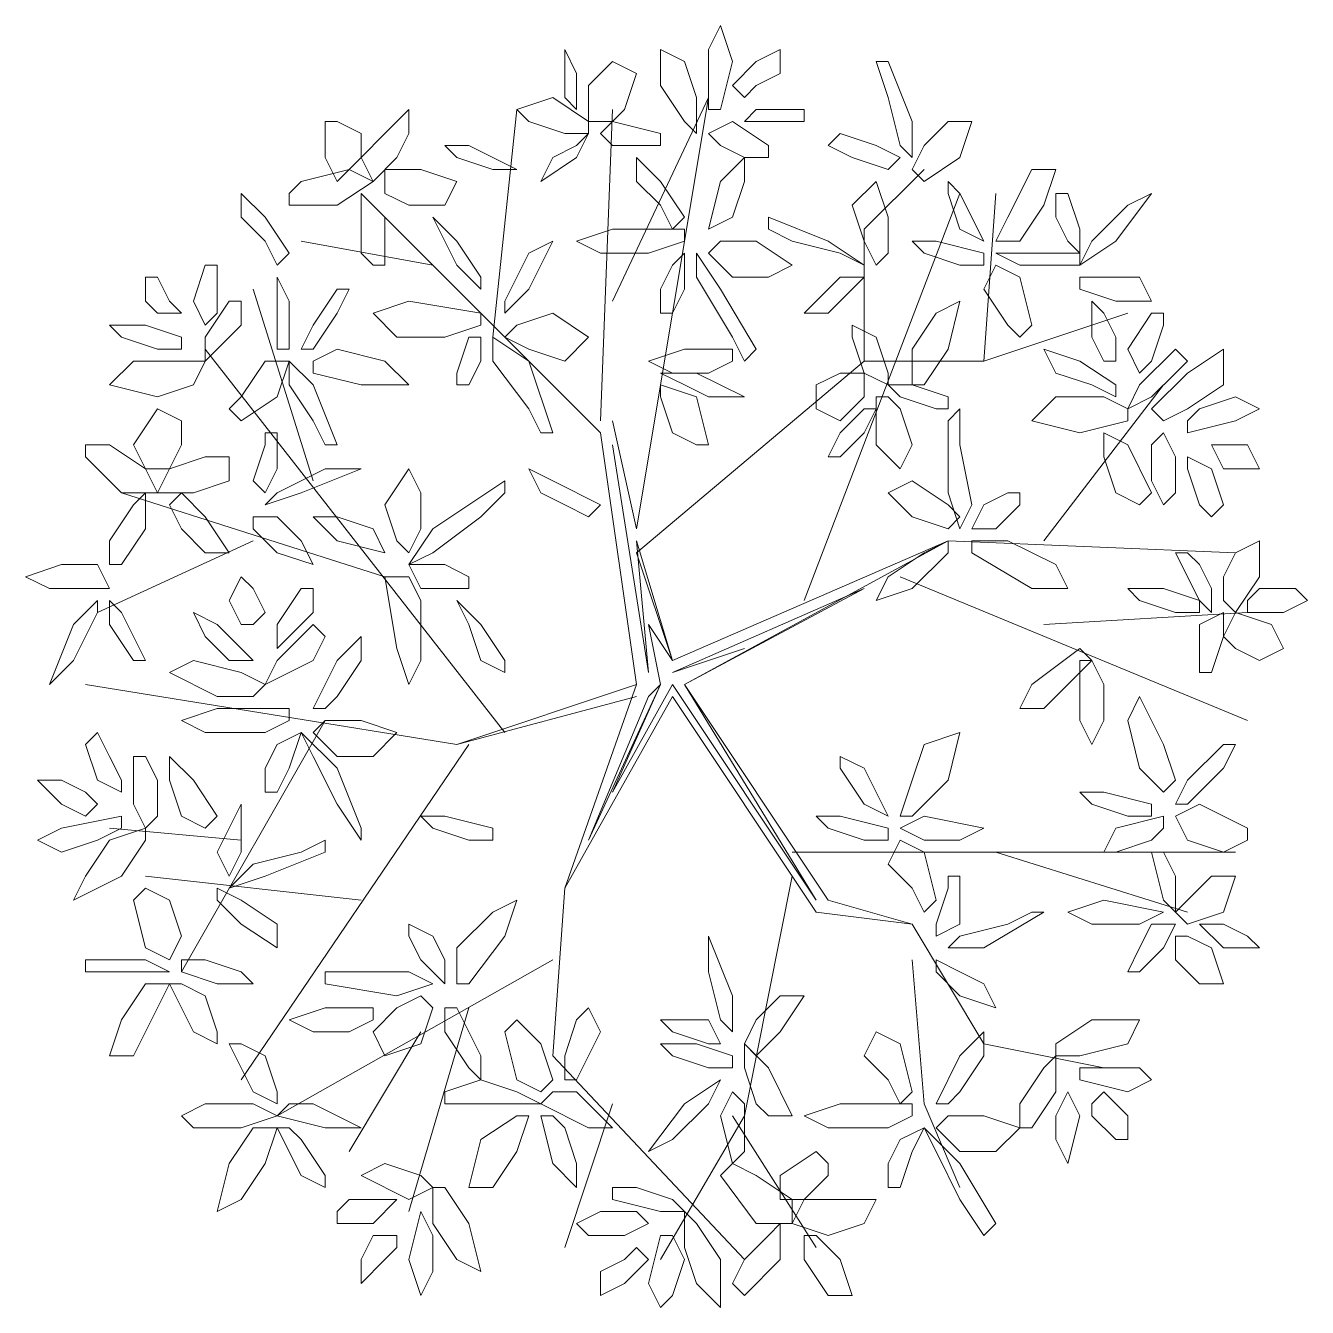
# Model space of a CAD drawing. Header units: millimetres. Extents: x 2576 to 2719, y 1757 to 1977.
# Drawn here: x 2607.48 to 2610.502, y 1813.431 to 1816.452 of the extents above; entities that cross this region are included whole.
import ezdxf

# ---------------------------------------------------------------- set-up
doc = ezdxf.new("R2010")
doc.units = ezdxf.units.MM
doc.layers.add('PDF_0', color=7, linetype='Continuous')

msp = doc.modelspace()

# ---------------------------------------------------------------- linework, layer by layer
at = {"layer": 'PDF_0', "lineweight": 9}
for points in [[(2609.0899, 1816.311), (2609.0899, 1816.3958), (2609.1181, 1816.4522), (2609.1463, 1816.3675), (2609.1181, 1816.2546), (2609.0899, 1816.2546)], [(2608.7792, 1816.2546), (2608.7792, 1816.3393), (2608.751, 1816.3958), (2608.751, 1816.3675), (2608.751, 1816.2828)], [(2609.0616, 1816.1981), (2609.0334, 1816.2263), (2608.9769, 1816.311), (2608.9769, 1816.3958), (2609.0334, 1816.3675), (2609.0616, 1816.2828)], [(2609.1746, 1816.2828), (2609.1463, 1816.311), (2609.2028, 1816.3675), (2609.2593, 1816.3958), (2609.2593, 1816.3393), (2609.2028, 1816.311)], [(2608.8639, 1816.2263), (2608.8075, 1816.2263), (2608.8075, 1816.311), (2608.8639, 1816.3675), (2608.9204, 1816.3393), (2608.8922, 1816.2546)], [(2609.5135, 1816.2828), (2609.5417, 1816.1699), (2609.5699, 1816.1416), (2609.5699, 1816.2263), (2609.5135, 1816.3675), (2609.4852, 1816.3675)], [(2608.751, 1816.1981), (2608.6663, 1816.2263), (2608.638, 1816.2546), (2608.7228, 1816.2828), (2608.8075, 1816.2263), (2608.8075, 1816.1981)], [(2608.3839, 1816.2546), (2608.3839, 1816.1981), (2608.3556, 1816.1416), (2608.2992, 1816.0851), (2608.2709, 1816.1416), (2608.3274, 1816.1981)], [(2609.2593, 1816.2263), (2609.2028, 1816.2263), (2609.1746, 1816.2263), (2609.2028, 1816.2546), (2609.3158, 1816.2546), (2609.3158, 1816.2263)], [(2608.2709, 1816.1981), (2608.2709, 1816.1416), (2608.2144, 1816.0851), (2608.1862, 1816.1416), (2608.1862, 1816.2263), (2608.2144, 1816.2263)], [(2608.9204, 1816.1699), (2608.8639, 1816.1699), (2608.8357, 1816.1981), (2608.8639, 1816.2263), (2608.9769, 1816.1981), (2608.9769, 1816.1699)], [(2609.1746, 1816.1416), (2609.1181, 1816.1699), (2609.0899, 1816.1981), (2609.1463, 1816.2263), (2609.2311, 1816.1699), (2609.2311, 1816.1416)], [(2609.5699, 1816.1134), (2609.5982, 1816.0851), (2609.6829, 1816.1416), (2609.7111, 1816.2263), (2609.6547, 1816.2263), (2609.5982, 1816.1699)], [(2608.7228, 1816.1416), (2608.6945, 1816.0851), (2608.7792, 1816.1416), (2608.8075, 1816.1981), (2608.7792, 1816.1699)], [(2609.4287, 1816.1416), (2609.5135, 1816.1134), (2609.5417, 1816.1416), (2609.4852, 1816.1699), (2609.4005, 1816.1981), (2609.3723, 1816.1699)], [(2608.5816, 1816.1134), (2608.638, 1816.1134), (2608.5251, 1816.1699), (2608.4686, 1816.1699), (2608.4968, 1816.1416)], [(2608.9769, 1816.0287), (2608.9204, 1816.0851), (2608.9204, 1816.1416), (2608.9769, 1816.0851), (2609.0334, 1816.0004), (2609.0051, 1815.9722)], [(2609.1463, 1816.0004), (2609.0899, 1815.9722), (2609.1181, 1816.0851), (2609.1746, 1816.1416), (2609.1746, 1816.0851)], [(2608.1297, 1816.0851), (2608.2427, 1816.1134), (2608.2992, 1816.0851), (2608.2144, 1816.0287), (2608.1015, 1816.0287), (2608.1015, 1816.0569)], [(2608.3274, 1816.0569), (2608.3274, 1816.1134), (2608.4121, 1816.1134), (2608.4968, 1816.0851), (2608.4686, 1816.0287), (2608.3839, 1816.0287)], [(2609.7676, 1815.9439), (2609.8241, 1815.9439), (2609.8806, 1816.0287), (2609.9088, 1816.1134), (2609.8523, 1816.1134), (2609.7959, 1816.0004)], [(2609.4852, 1815.8875), (2609.5135, 1815.9157), (2609.5135, 1816.0004), (2609.4852, 1816.0851), (2609.4287, 1816.0287), (2609.457, 1815.9439)], [(2609.6829, 1815.9722), (2609.7394, 1815.9439), (2609.6829, 1816.0569), (2609.6547, 1816.0851), (2609.6547, 1816.0569)], [(2608.045, 1815.9439), (2607.9885, 1816.0004), (2607.9885, 1816.0569), (2608.045, 1816.0004), (2608.1015, 1815.9157), (2608.0732, 1815.8875)], [(2608.2709, 1815.9157), (2608.2709, 1816.0004), (2608.2709, 1816.0569), (2608.3274, 1816.0004), (2608.3274, 1815.8875), (2608.2992, 1815.8875)], [(2609.9088, 1816.0004), (2609.9371, 1815.9439), (2609.9653, 1815.9157), (2609.9653, 1815.9722), (2609.9371, 1816.0569), (2609.9088, 1816.0569)], [(2610.0783, 1816.0287), (2610.1347, 1816.0569), (2610.05, 1815.9439), (2609.9653, 1815.8875), (2609.9935, 1815.9439)], [(2608.4968, 1815.8875), (2608.4686, 1815.9439), (2608.4404, 1816.0004), (2608.4968, 1815.9439), (2608.5533, 1815.8592), (2608.5533, 1815.831)], [(2609.2875, 1815.9439), (2609.4005, 1815.9157), (2609.457, 1815.8875), (2609.3723, 1815.9439), (2609.2311, 1816.0004), (2609.2311, 1815.9722)], [(2608.9487, 1815.9157), (2608.8357, 1815.9157), (2608.7792, 1815.9439), (2608.8639, 1815.9722), (2609.0334, 1815.9722), (2609.0334, 1815.9439)], [(2608.6663, 1815.831), (2608.6945, 1815.8875), (2608.7228, 1815.9439), (2608.6663, 1815.9157), (2608.6098, 1815.8027), (2608.6098, 1815.7745)], [(2609.0899, 1815.9157), (2609.1181, 1815.9439), (2609.2028, 1815.9439), (2609.2875, 1815.8875), (2609.2311, 1815.8592), (2609.1463, 1815.8592)], [(2609.6829, 1815.8875), (2609.5982, 1815.9157), (2609.5699, 1815.9439), (2609.6264, 1815.9439), (2609.7394, 1815.9157), (2609.7394, 1815.8875)], [(2607.932, 1815.8592), (2607.932, 1815.7745), (2607.9038, 1815.7463), (2607.8756, 1815.8027), (2607.9038, 1815.8875), (2607.932, 1815.8875)], [(2608.9769, 1815.7745), (2609.0051, 1815.7745), (2609.0334, 1815.831), (2609.0334, 1815.9157), (2609.0051, 1815.8875), (2608.9769, 1815.831)], [(2609.1463, 1815.718), (2609.0616, 1815.8592), (2609.0616, 1815.9157), (2609.1181, 1815.831), (2609.2028, 1815.6898), (2609.1746, 1815.6615)], [(2609.7959, 1815.7463), (2609.7394, 1815.831), (2609.7676, 1815.8875), (2609.8241, 1815.8592), (2609.8523, 1815.7463), (2609.8241, 1815.718)], [(2609.9088, 1815.8875), (2609.8241, 1815.8875), (2609.7676, 1815.9157), (2609.8523, 1815.9157), (2609.9653, 1815.9157), (2609.9653, 1815.8875)], [(2607.8473, 1815.7745), (2607.7908, 1815.7745), (2607.7626, 1815.8027), (2607.7626, 1815.8592), (2607.7908, 1815.8592), (2607.8191, 1815.8027)], [(2608.0732, 1815.718), (2608.0732, 1815.8027), (2608.0732, 1815.8592), (2608.1015, 1815.8027), (2608.1015, 1815.6898), (2608.0732, 1815.6898)], [(2609.3723, 1815.7745), (2609.3158, 1815.7745), (2609.4005, 1815.8592), (2609.457, 1815.8592), (2609.4287, 1815.831)], [(2609.9653, 1815.8592), (2609.9653, 1815.831), (2610.05, 1815.8027), (2610.1347, 1815.8027), (2610.1065, 1815.8592), (2610.0218, 1815.8592)], [(2608.158, 1815.7463), (2608.2144, 1815.831), (2608.2427, 1815.831), (2608.2144, 1815.7745), (2608.158, 1815.6898), (2608.1297, 1815.6898)], [(2607.9885, 1815.7463), (2607.932, 1815.6898), (2607.9038, 1815.6615), (2607.9038, 1815.718), (2607.9603, 1815.8027), (2607.9885, 1815.8027)], [(2608.4686, 1815.718), (2608.3556, 1815.718), (2608.2992, 1815.7745), (2608.3839, 1815.8027), (2608.5533, 1815.7745), (2608.5533, 1815.7463)], [(2609.5699, 1815.6051), (2609.5982, 1815.6051), (2609.6547, 1815.6898), (2609.6829, 1815.8027), (2609.6264, 1815.7745), (2609.5699, 1815.6898)], [(2610.05, 1815.6615), (2610.0218, 1815.6615), (2609.9935, 1815.718), (2609.9935, 1815.8027), (2610.0218, 1815.7745), (2610.05, 1815.718)], [(2608.6098, 1815.718), (2608.638, 1815.7463), (2608.7228, 1815.7745), (2608.8075, 1815.718), (2608.751, 1815.6615), (2608.6663, 1815.6898)], [(2610.163, 1815.7463), (2610.1347, 1815.6615), (2610.1065, 1815.6333), (2610.0783, 1815.6898), (2610.1347, 1815.7745), (2610.163, 1815.7745)], [(2607.7908, 1815.6898), (2607.7061, 1815.718), (2607.6779, 1815.7463), (2607.7626, 1815.7463), (2607.8473, 1815.718), (2607.8473, 1815.6898)], [(2609.4852, 1815.718), (2609.5135, 1815.6333), (2609.5135, 1815.6051), (2609.457, 1815.6333), (2609.4287, 1815.718), (2609.4287, 1815.7463)], [(2608.4968, 1815.6051), (2608.5251, 1815.6051), (2608.5533, 1815.6615), (2608.5533, 1815.718), (2608.5251, 1815.718), (2608.4968, 1815.6333)], [(2608.6663, 1815.5486), (2608.5816, 1815.6615), (2608.5816, 1815.718), (2608.6663, 1815.6615), (2608.7228, 1815.4921), (2608.6945, 1815.4921)], [(2608.158, 1815.6615), (2608.158, 1815.6333), (2608.2709, 1815.6051), (2608.3839, 1815.6051), (2608.3274, 1815.6615), (2608.2144, 1815.6898)], [(2609.0899, 1815.6333), (2609.0051, 1815.6333), (2608.9487, 1815.6615), (2609.0334, 1815.6898), (2609.1463, 1815.6898), (2609.1463, 1815.6615)], [(2609.9935, 1815.6051), (2609.9088, 1815.6333), (2609.8806, 1815.6898), (2609.9653, 1815.6615), (2610.05, 1815.6051), (2610.05, 1815.5768)], [(2610.1912, 1815.6333), (2610.1347, 1815.5768), (2610.0783, 1815.5486), (2610.1065, 1815.6051), (2610.1912, 1815.6898), (2610.2195, 1815.6615)], [(2610.163, 1815.5203), (2610.1347, 1815.5486), (2610.2195, 1815.6333), (2610.3042, 1815.6898), (2610.3042, 1815.6051), (2610.2195, 1815.5486)], [(2607.9038, 1815.6615), (2607.8756, 1815.6051), (2607.7908, 1815.5768), (2607.6779, 1815.6051), (2607.7344, 1815.6615), (2607.8191, 1815.6615)], [(2607.9885, 1815.5768), (2608.045, 1815.6615), (2608.1015, 1815.6615), (2608.0732, 1815.5768), (2607.9885, 1815.5203), (2607.9603, 1815.5486)], [(2608.158, 1815.5203), (2608.1015, 1815.6051), (2608.1015, 1815.6615), (2608.158, 1815.6051), (2608.2144, 1815.4639), (2608.1862, 1815.4639)], [(2609.0899, 1815.5768), (2609.0334, 1815.6051), (2608.9769, 1815.6333), (2609.0616, 1815.6333), (2609.1746, 1815.5768), (2609.1463, 1815.5768)], [(2609.457, 1815.6333), (2609.457, 1815.5768), (2609.4005, 1815.5203), (2609.344, 1815.5486), (2609.344, 1815.6051), (2609.4005, 1815.6333)], [(2609.0051, 1815.4921), (2608.9769, 1815.5768), (2608.9769, 1815.6051), (2609.0616, 1815.5768), (2609.0899, 1815.4639), (2609.0616, 1815.4639)], [(2609.6264, 1815.5486), (2609.5417, 1815.5768), (2609.5135, 1815.6051), (2609.5699, 1815.6051), (2609.6547, 1815.5768), (2609.6547, 1815.5486)], [(2609.5417, 1815.5486), (2609.5699, 1815.4639), (2609.5417, 1815.4074), (2609.4852, 1815.4639), (2609.4852, 1815.5768), (2609.5135, 1815.5768)], [(2610.0783, 1815.5486), (2610.0783, 1815.5203), (2609.9653, 1815.4921), (2609.8523, 1815.5203), (2609.9088, 1815.5768), (2610.0218, 1815.5768)], [(2610.2477, 1815.5486), (2610.3324, 1815.5768), (2610.3889, 1815.5486), (2610.3324, 1815.5203), (2610.2195, 1815.4921), (2610.2195, 1815.5203)], [(2607.8473, 1815.4639), (2607.8191, 1815.4074), (2607.7626, 1815.4074), (2607.7344, 1815.4639), (2607.7908, 1815.5486), (2607.8473, 1815.5203)], [(2609.4852, 1815.5486), (2609.457, 1815.5486), (2609.4005, 1815.4921), (2609.3723, 1815.4356), (2609.4005, 1815.4356), (2609.457, 1815.4921)], [(2609.6829, 1815.4639), (2609.7111, 1815.3227), (2609.6829, 1815.2662), (2609.6547, 1815.3509), (2609.6547, 1815.5203), (2609.6829, 1815.5486)], [(2607.6779, 1815.4639), (2607.7626, 1815.4074), (2607.7908, 1815.3509), (2607.7061, 1815.3509), (2607.6214, 1815.4356), (2607.6214, 1815.4639)], [(2608.045, 1815.4639), (2608.0168, 1815.3791), (2608.045, 1815.3509), (2608.0732, 1815.4074), (2608.0732, 1815.4921), (2608.045, 1815.4921)], [(2610.05, 1815.3509), (2610.0218, 1815.4356), (2610.0218, 1815.4921), (2610.0783, 1815.4639), (2610.1347, 1815.3509), (2610.1065, 1815.3227)], [(2610.1347, 1815.3791), (2610.1347, 1815.4639), (2610.163, 1815.4921), (2610.1912, 1815.4356), (2610.1912, 1815.3509), (2610.163, 1815.3227)], [(2610.2759, 1815.4639), (2610.3042, 1815.4639), (2610.3607, 1815.4639), (2610.3889, 1815.4074), (2610.3607, 1815.4074), (2610.3042, 1815.4074)], [(2607.9603, 1815.4356), (2607.9603, 1815.3791), (2607.8756, 1815.3509), (2607.7908, 1815.3509), (2607.8191, 1815.4074), (2607.9038, 1815.4356)], [(2610.2477, 1815.3227), (2610.2195, 1815.4074), (2610.2195, 1815.4356), (2610.2759, 1815.4074), (2610.3042, 1815.3227), (2610.2759, 1815.2944)], [(2608.1862, 1815.4074), (2608.2709, 1815.4074), (2608.1297, 1815.3509), (2608.045, 1815.3227), (2608.0732, 1815.3509)], [(2608.3839, 1815.2097), (2608.3556, 1815.2379), (2608.3274, 1815.3227), (2608.3839, 1815.4074), (2608.4121, 1815.3509), (2608.4121, 1815.2662)], [(2608.751, 1815.3227), (2608.6945, 1815.3509), (2608.6663, 1815.4074), (2608.7228, 1815.3791), (2608.8357, 1815.3227), (2608.8075, 1815.2944)], [(2608.5533, 1815.2944), (2608.4404, 1815.2097), (2608.3839, 1815.1815), (2608.4404, 1815.2662), (2608.6098, 1815.3791), (2608.6098, 1815.3509)], [(2609.6829, 1815.2944), (2609.6547, 1815.2662), (2609.5699, 1815.2944), (2609.5135, 1815.3509), (2609.5699, 1815.3791), (2609.6547, 1815.3227)], [(2607.6779, 1815.2379), (2607.7344, 1815.3227), (2607.7626, 1815.3509), (2607.7626, 1815.2662), (2607.7061, 1815.1815), (2607.6779, 1815.1815)], [(2607.8191, 1815.3227), (2607.8473, 1815.3509), (2607.9038, 1815.2944), (2607.9603, 1815.2097), (2607.9038, 1815.2097), (2607.8473, 1815.2662)], [(2609.8241, 1815.3509), (2609.7959, 1815.3509), (2609.7394, 1815.3227), (2609.7111, 1815.2662), (2609.7676, 1815.2662), (2609.8241, 1815.3227)], [(2608.0168, 1815.2944), (2608.0168, 1815.2662), (2608.0732, 1815.2097), (2608.158, 1815.1815), (2608.1297, 1815.2379), (2608.0732, 1815.2944)], [(2608.2992, 1815.2662), (2608.3274, 1815.2097), (2608.2144, 1815.2379), (2608.158, 1815.2944), (2608.2144, 1815.2944)], [(2609.5982, 1815.2097), (2609.5135, 1815.1532), (2609.4852, 1815.0967), (2609.5699, 1815.125), (2609.6547, 1815.2097), (2609.6547, 1815.2379)], [(2609.7959, 1815.2379), (2609.9088, 1815.1815), (2609.9371, 1815.125), (2609.8523, 1815.125), (2609.7111, 1815.2097), (2609.7111, 1815.2379)], [(2610.3042, 1815.1532), (2610.3324, 1815.2097), (2610.3889, 1815.2379), (2610.3889, 1815.1532), (2610.3324, 1815.0685), (2610.3042, 1815.0967)], [(2610.2477, 1815.1815), (2610.2759, 1815.125), (2610.2759, 1815.0685), (2610.2477, 1815.0967), (2610.1912, 1815.2097), (2610.2195, 1815.2097)], [(2607.6779, 1815.125), (2607.6496, 1815.1815), (2607.5649, 1815.1815), (2607.4802, 1815.1532), (2607.5367, 1815.125), (2607.6214, 1815.125)], [(2608.5251, 1815.125), (2608.5251, 1815.1532), (2608.4686, 1815.1815), (2608.3839, 1815.1815), (2608.4121, 1815.125), (2608.4968, 1815.125)], [(2608.0168, 1815.0403), (2607.9885, 1815.0403), (2607.9603, 1815.0967), (2607.9885, 1815.1532), (2608.0168, 1815.125), (2608.045, 1815.0685)], [(2608.4121, 1815.0967), (2608.4121, 1814.9555), (2608.3839, 1814.8991), (2608.3556, 1814.9838), (2608.3274, 1815.1532), (2608.3839, 1815.1532)], [(2608.158, 1815.0685), (2608.1015, 1815.012), (2608.0732, 1814.9838), (2608.0732, 1815.0403), (2608.1297, 1815.125), (2608.158, 1815.125)], [(2610.1912, 1815.0685), (2610.1065, 1815.0967), (2610.0783, 1815.125), (2610.163, 1815.125), (2610.2477, 1815.0967), (2610.2477, 1815.0685)], [(2610.3607, 1815.0967), (2610.3607, 1815.0685), (2610.4454, 1815.0685), (2610.5018, 1815.0967), (2610.4736, 1815.125), (2610.3889, 1815.125)], [(2607.5932, 1814.9555), (2607.5367, 1814.8991), (2607.5932, 1815.0403), (2607.6496, 1815.0967), (2607.6496, 1815.0685)], [(2607.7344, 1815.012), (2607.7061, 1815.0685), (2607.6779, 1815.0967), (2607.6779, 1815.0403), (2607.7344, 1814.9555), (2607.7626, 1814.9555)], [(2608.5533, 1814.9555), (2608.5251, 1815.0403), (2608.4968, 1815.0967), (2608.5533, 1815.0403), (2608.6098, 1814.9555), (2608.6098, 1814.9273)], [(2607.9603, 1814.9555), (2608.0168, 1814.9555), (2607.932, 1815.0403), (2607.8756, 1815.0685), (2607.9038, 1815.012)], [(2610.2477, 1814.9555), (2610.2477, 1815.0403), (2610.3042, 1815.0685), (2610.3042, 1815.012), (2610.2759, 1814.9273), (2610.2477, 1814.9273)], [(2610.3042, 1815.012), (2610.3324, 1815.0685), (2610.4171, 1815.0403), (2610.4454, 1814.9838), (2610.3889, 1814.9555), (2610.3324, 1814.9838)], [(2608.158, 1814.9555), (2608.1015, 1814.9273), (2608.045, 1814.8991), (2608.0732, 1814.9555), (2608.158, 1815.0403), (2608.1862, 1815.012)], [(2608.2144, 1814.8708), (2608.2709, 1814.9555), (2608.2709, 1815.012), (2608.2144, 1814.9555), (2608.158, 1814.8426), (2608.1862, 1814.8426)], [(2609.9371, 1814.8991), (2609.8806, 1814.8426), (2609.8241, 1814.8426), (2609.8523, 1814.8991), (2609.9653, 1814.9838), (2609.9935, 1814.9555)], [(2608.045, 1814.8991), (2608.0168, 1814.8708), (2607.932, 1814.8708), (2607.8191, 1814.9273), (2607.8756, 1814.9555), (2607.9885, 1814.9273)], [(2610.0218, 1814.8991), (2610.0218, 1814.8143), (2609.9935, 1814.7579), (2609.9653, 1814.8143), (2609.9653, 1814.9555), (2609.9935, 1814.9555)], [(2610.163, 1814.6449), (2610.1912, 1814.6731), (2610.163, 1814.7579), (2610.1065, 1814.8708), (2610.0783, 1814.8143), (2610.1065, 1814.7014)], [(2608.045, 1814.7861), (2607.9038, 1814.7861), (2607.8473, 1814.8143), (2607.932, 1814.8426), (2608.1015, 1814.8426), (2608.1015, 1814.8143)], [(2608.158, 1814.7861), (2608.1862, 1814.8143), (2608.2709, 1814.8143), (2608.3556, 1814.7861), (2608.2992, 1814.7296), (2608.2144, 1814.7296)], [(2607.6779, 1814.7296), (2607.7061, 1814.6731), (2607.7061, 1814.6449), (2607.6496, 1814.6731), (2607.6214, 1814.7579), (2607.6496, 1814.7861)], [(2608.045, 1814.6449), (2608.0732, 1814.6449), (2608.1015, 1814.7014), (2608.1297, 1814.7861), (2608.0732, 1814.7579), (2608.045, 1814.7014)], [(2608.2144, 1814.6167), (2608.158, 1814.7296), (2608.1297, 1814.7861), (2608.2144, 1814.7014), (2608.2709, 1814.5602), (2608.2709, 1814.532)], [(2609.5417, 1814.5884), (2609.5699, 1814.5884), (2609.6547, 1814.6731), (2609.6829, 1814.7861), (2609.5982, 1814.7579), (2609.5699, 1814.6731)], [(2610.3042, 1814.7014), (2610.2195, 1814.6167), (2610.1912, 1814.6167), (2610.2195, 1814.6731), (2610.3042, 1814.7579), (2610.3324, 1814.7579)], [(2607.7908, 1814.6731), (2607.7908, 1814.5884), (2607.7626, 1814.5602), (2607.7344, 1814.6167), (2607.7344, 1814.7296), (2607.7626, 1814.7296)], [(2607.8473, 1814.5884), (2607.8191, 1814.6731), (2607.8191, 1814.7296), (2607.8756, 1814.6731), (2607.932, 1814.5884), (2607.9038, 1814.5602)], [(2609.457, 1814.6167), (2609.5135, 1814.5884), (2609.457, 1814.7014), (2609.4005, 1814.7296), (2609.4005, 1814.7014)], [(2607.6496, 1814.6167), (2607.6214, 1814.5884), (2607.5649, 1814.6167), (2607.5084, 1814.6731), (2607.5649, 1814.6731), (2607.6214, 1814.6449)], [(2610.0783, 1814.5884), (2609.9935, 1814.6167), (2609.9653, 1814.6449), (2610.0218, 1814.6449), (2610.1347, 1814.6167), (2610.1347, 1814.5884)], [(2607.6496, 1814.532), (2607.5649, 1814.5037), (2607.5084, 1814.532), (2607.5649, 1814.5602), (2607.7061, 1814.5884), (2607.7061, 1814.5602)], [(2607.9603, 1814.5602), (2607.9885, 1814.6167), (2607.9885, 1814.5037), (2607.9603, 1814.4472), (2607.932, 1814.5037)], [(2608.5251, 1814.532), (2608.4404, 1814.5602), (2608.4121, 1814.5884), (2608.4686, 1814.5884), (2608.5816, 1814.5602), (2608.5816, 1814.532)], [(2609.457, 1814.532), (2609.3723, 1814.5602), (2609.344, 1814.5884), (2609.4005, 1814.5884), (2609.5135, 1814.5602), (2609.5135, 1814.532)], [(2609.6829, 1814.532), (2609.7394, 1814.5602), (2609.5982, 1814.5884), (2609.5417, 1814.5602), (2609.5982, 1814.532)], [(2610.1347, 1814.532), (2610.05, 1814.5037), (2610.0218, 1814.5037), (2610.05, 1814.5602), (2610.163, 1814.5884), (2610.163, 1814.5602)], [(2610.3042, 1814.5037), (2610.2195, 1814.532), (2610.1912, 1814.5884), (2610.2477, 1814.6167), (2610.3607, 1814.5602), (2610.3607, 1814.532)], [(2607.7626, 1814.5602), (2607.7626, 1814.532), (2607.7061, 1814.4472), (2607.5932, 1814.3908), (2607.6214, 1814.4472), (2607.6779, 1814.532)], [(2608.1297, 1814.5037), (2608.0168, 1814.4755), (2607.9603, 1814.419), (2608.045, 1814.4472), (2608.1862, 1814.5037), (2608.1862, 1814.532)], [(2609.5699, 1814.419), (2609.5135, 1814.4755), (2609.5417, 1814.532), (2609.5982, 1814.5037), (2609.6264, 1814.3908), (2609.5982, 1814.3625)], [(2610.1912, 1814.4472), (2610.1912, 1814.3908), (2610.1912, 1814.3625), (2610.163, 1814.3908), (2610.1347, 1814.5037), (2610.163, 1814.5037)], [(2609.6547, 1814.419), (2609.6264, 1814.3343), (2609.6264, 1814.306), (2609.6829, 1814.3343), (2609.6829, 1814.4472), (2609.6547, 1814.4472)], [(2610.2195, 1814.3908), (2610.2759, 1814.4472), (2610.3324, 1814.4472), (2610.3042, 1814.3625), (2610.2195, 1814.3343), (2610.1912, 1814.3625)], [(2607.8191, 1814.3908), (2607.8473, 1814.306), (2607.8191, 1814.2496), (2607.7626, 1814.2778), (2607.7344, 1814.3908), (2607.7626, 1814.419)], [(2607.932, 1814.419), (2607.932, 1814.3908), (2607.9885, 1814.3343), (2608.0732, 1814.2778), (2608.0732, 1814.3343), (2607.9885, 1814.3908)], [(2608.4968, 1814.2778), (2608.5816, 1814.3625), (2608.638, 1814.3908), (2608.6098, 1814.306), (2608.5251, 1814.1931), (2608.4968, 1814.1931)], [(2610.1065, 1814.3343), (2610.163, 1814.3625), (2610.0218, 1814.3908), (2609.9371, 1814.3625), (2609.9935, 1814.3343)], [(2609.7959, 1814.3343), (2609.6829, 1814.306), (2609.6547, 1814.2778), (2609.7394, 1814.2778), (2609.8806, 1814.3625), (2609.8523, 1814.3625)], [(2608.3839, 1814.3343), (2608.3839, 1814.306), (2608.4121, 1814.2496), (2608.4686, 1814.1931), (2608.4686, 1814.2496), (2608.4404, 1814.306)], [(2610.1065, 1814.2778), (2610.1347, 1814.3343), (2610.1912, 1814.3343), (2610.163, 1814.2778), (2610.1065, 1814.2213), (2610.0783, 1814.2213)], [(2610.2477, 1814.3343), (2610.3042, 1814.2778), (2610.3889, 1814.2778), (2610.3607, 1814.306), (2610.3042, 1814.3343)], [(2609.0899, 1814.2213), (2609.0899, 1814.306), (2609.1463, 1814.1648), (2609.1463, 1814.0801), (2609.1181, 1814.1084)], [(2610.1912, 1814.306), (2610.2195, 1814.306), (2610.2759, 1814.2778), (2610.3042, 1814.1931), (2610.2477, 1814.1931), (2610.1912, 1814.2496)], [(2607.6779, 1814.2496), (2607.7626, 1814.2496), (2607.8191, 1814.2213), (2607.7344, 1814.2213), (2607.6214, 1814.2213), (2607.6214, 1814.2496)], [(2607.9038, 1814.2496), (2607.9885, 1814.2213), (2608.0168, 1814.1931), (2607.932, 1814.1931), (2607.8473, 1814.2213), (2607.8473, 1814.2496)], [(2609.6264, 1814.2496), (2609.6264, 1814.2213), (2609.6829, 1814.1648), (2609.7676, 1814.1366), (2609.7394, 1814.1931), (2609.6829, 1814.2213)], [(2608.2427, 1814.2213), (2608.3839, 1814.2213), (2608.4404, 1814.1931), (2608.3556, 1814.1648), (2608.1862, 1814.1931), (2608.1862, 1814.2213)], [(2607.8191, 1814.1931), (2607.7626, 1814.1931), (2607.7061, 1814.1084), (2607.6779, 1814.0236), (2607.7344, 1814.0236), (2607.7908, 1814.1366)], [(2607.9038, 1814.1648), (2607.932, 1814.0801), (2607.932, 1814.0519), (2607.8756, 1814.0801), (2607.8191, 1814.1931), (2607.8473, 1814.1931)], [(2608.4121, 1814.1648), (2608.4404, 1814.1366), (2608.4121, 1814.0519), (2608.3274, 1814.0236), (2608.2992, 1814.0801), (2608.3556, 1814.1366)], [(2609.1746, 1814.0519), (2609.2028, 1814.0236), (2609.2593, 1814.0801), (2609.3158, 1814.1648), (2609.2593, 1814.1648), (2609.2028, 1814.1084)], [(2608.2427, 1814.0801), (2608.158, 1814.0801), (2608.1015, 1814.1084), (2608.1862, 1814.1366), (2608.2992, 1814.1366), (2608.2992, 1814.1084)], [(2608.4686, 1814.0801), (2608.5251, 1813.9954), (2608.5533, 1813.9672), (2608.5533, 1814.0236), (2608.4968, 1814.1366), (2608.4686, 1814.1366)], [(2608.751, 1814.0236), (2608.7792, 1814.1084), (2608.8075, 1814.1366), (2608.8357, 1814.0801), (2608.7792, 1813.9672), (2608.751, 1813.9672)], [(2608.6945, 1814.0519), (2608.7228, 1813.9672), (2608.6945, 1813.9389), (2608.638, 1813.9672), (2608.6098, 1814.0801), (2608.638, 1814.1084)], [(2609.0051, 1814.0801), (2608.9769, 1814.1084), (2609.0899, 1814.1084), (2609.1181, 1814.0519), (2609.0899, 1814.0519)], [(2609.9088, 1814.0236), (2609.9088, 1814.0519), (2609.9935, 1814.1084), (2610.1065, 1814.1084), (2610.0783, 1814.0519), (2609.9653, 1814.0236)], [(2609.5135, 1813.9672), (2609.457, 1814.0236), (2609.4852, 1814.0801), (2609.5417, 1814.0519), (2609.5699, 1813.9389), (2609.5417, 1813.9107)], [(2609.6829, 1813.9389), (2609.7394, 1814.0236), (2609.7394, 1814.0801), (2609.6829, 1814.0236), (2609.6264, 1813.9107), (2609.6547, 1813.9107)], [(2608.045, 1814.0236), (2608.0732, 1813.9389), (2608.0732, 1813.9107), (2608.0168, 1813.9389), (2607.9603, 1814.0519), (2607.9885, 1814.0519)], [(2609.1463, 1813.9954), (2609.1463, 1814.0236), (2609.0616, 1814.0519), (2608.9769, 1814.0519), (2609.0051, 1814.0236), (2609.0899, 1813.9954)], [(2609.2028, 1813.9107), (2609.1746, 1813.9954), (2609.1746, 1814.0519), (2609.2311, 1813.9954), (2609.2875, 1813.8824), (2609.2311, 1813.8824)], [(2609.8241, 1813.9107), (2609.8806, 1813.9954), (2609.9088, 1814.0236), (2609.9088, 1813.9389), (2609.8523, 1813.8542), (2609.8241, 1813.8542)], [(2610.0218, 1813.9954), (2610.1065, 1813.9954), (2610.1347, 1813.9672), (2610.0783, 1813.9389), (2609.9653, 1813.9672), (2609.9653, 1813.9954)], [(2608.5533, 1813.9672), (2608.638, 1813.9389), (2608.6945, 1813.9107), (2608.6098, 1813.9107), (2608.4686, 1813.9107), (2608.4686, 1813.9389)], [(2609.0051, 1813.826), (2608.9487, 1813.7977), (2609.0334, 1813.9107), (2609.1181, 1813.9672), (2609.0899, 1813.9107)], [(2608.7792, 1813.9389), (2608.8357, 1813.8824), (2608.8639, 1813.8542), (2608.8075, 1813.8542), (2608.6945, 1813.9107), (2608.7228, 1813.9389)], [(2609.1746, 1813.826), (2609.1746, 1813.9107), (2609.1463, 1813.9389), (2609.1181, 1813.8824), (2609.1463, 1813.7695), (2609.1746, 1813.7977)], [(2609.9088, 1813.826), (2609.9371, 1813.7695), (2609.9653, 1813.8824), (2609.9371, 1813.9389), (2609.9088, 1813.8824)], [(2609.9935, 1813.9107), (2610.0218, 1813.9389), (2610.0783, 1813.8824), (2610.0783, 1813.826), (2610.05, 1813.826), (2609.9935, 1813.8824)], [(2607.9038, 1813.9107), (2608.0168, 1813.9107), (2608.0732, 1813.8824), (2607.9885, 1813.8542), (2607.8756, 1813.8542), (2607.8473, 1813.8824)], [(2608.158, 1813.9107), (2608.2144, 1813.8824), (2608.2709, 1813.8542), (2608.1862, 1813.8542), (2608.0732, 1813.8824), (2608.1015, 1813.9107)], [(2609.5135, 1813.8542), (2609.3723, 1813.8542), (2609.3158, 1813.8824), (2609.4005, 1813.9107), (2609.5699, 1813.9107), (2609.5699, 1813.8824)], [(2608.6663, 1813.8824), (2608.638, 1813.8824), (2608.5533, 1813.826), (2608.5251, 1813.713), (2608.5816, 1813.713), (2608.638, 1813.7977)], [(2608.751, 1813.8542), (2608.7792, 1813.7695), (2608.7792, 1813.713), (2608.7228, 1813.7695), (2608.6945, 1813.8824), (2608.7228, 1813.8824)], [(2609.6264, 1813.8542), (2609.6547, 1813.8824), (2609.7394, 1813.8824), (2609.8241, 1813.8542), (2609.7676, 1813.7977), (2609.6829, 1813.7977)], [(2608.0732, 1813.8542), (2608.0168, 1813.8542), (2607.9603, 1813.7695), (2607.932, 1813.6565), (2607.9885, 1813.6848), (2608.045, 1813.7695)], [(2608.1297, 1813.826), (2608.1862, 1813.7412), (2608.1862, 1813.713), (2608.1297, 1813.7412), (2608.0732, 1813.8542), (2608.1015, 1813.8542)], [(2609.5135, 1813.713), (2609.5417, 1813.713), (2609.5699, 1813.7977), (2609.5982, 1813.8542), (2609.5417, 1813.826), (2609.5135, 1813.7695)], [(2609.6829, 1813.6848), (2609.6264, 1813.7977), (2609.5982, 1813.8542), (2609.6829, 1813.7695), (2609.7676, 1813.6283), (2609.7394, 1813.6)], [(2609.3723, 1813.7412), (2609.3158, 1813.6848), (2609.2593, 1813.6848), (2609.2593, 1813.7412), (2609.344, 1813.7977), (2609.3723, 1813.7695)], [(2608.3274, 1813.7695), (2608.2709, 1813.7412), (2608.3839, 1813.6848), (2608.4404, 1813.713), (2608.4121, 1813.7412)], [(2609.2028, 1813.7412), (2609.2875, 1813.6848), (2609.2875, 1813.6283), (2609.2028, 1813.6283), (2609.1181, 1813.7412), (2609.1463, 1813.7695)], [(2608.4404, 1813.713), (2608.4686, 1813.713), (2608.5251, 1813.6283), (2608.5533, 1813.5153), (2608.4968, 1813.5436), (2608.4404, 1813.6283)], [(2608.9204, 1813.713), (2609.0051, 1813.6848), (2609.0334, 1813.6565), (2608.9769, 1813.6565), (2608.8639, 1813.6848), (2608.8639, 1813.713)], [(2608.2427, 1813.6848), (2608.3274, 1813.6848), (2608.3556, 1813.6848), (2608.2992, 1813.6283), (2608.2144, 1813.6283), (2608.2144, 1813.6565)], [(2609.4852, 1813.6848), (2609.457, 1813.6283), (2609.3723, 1813.6), (2609.2875, 1813.6283), (2609.3158, 1813.6848), (2609.4287, 1813.6848)], [(2608.4404, 1813.6), (2608.4121, 1813.6565), (2608.3839, 1813.5436), (2608.4121, 1813.4588), (2608.4404, 1813.5153)], [(2608.8357, 1813.6565), (2608.9204, 1813.6565), (2608.9487, 1813.6283), (2608.8922, 1813.6), (2608.8075, 1813.6), (2608.7792, 1813.6283)], [(2609.0334, 1813.6565), (2609.0616, 1813.6283), (2609.1181, 1813.5436), (2609.1181, 1813.4306), (2609.0616, 1813.4871), (2609.0334, 1813.5718)], [(2609.1746, 1813.5436), (2609.2311, 1813.6), (2609.2593, 1813.6283), (2609.2593, 1813.5436), (2609.1746, 1813.4588), (2609.1463, 1813.4871)], [(2608.3556, 1813.6), (2608.3556, 1813.5718), (2608.3274, 1813.5436), (2608.2709, 1813.4871), (2608.2709, 1813.5436), (2608.2992, 1813.6)], [(2609.0334, 1813.5436), (2609.0051, 1813.4588), (2608.9769, 1813.4306), (2608.9487, 1813.4871), (2608.9769, 1813.6), (2609.0051, 1813.6)], [(2609.3158, 1813.6), (2609.344, 1813.6), (2609.4005, 1813.5436), (2609.4287, 1813.4588), (2609.3723, 1813.4588), (2609.3158, 1813.5436)], [(2608.9204, 1813.5718), (2608.9487, 1813.5436), (2608.8922, 1813.4871), (2608.8357, 1813.4588), (2608.8357, 1813.5153), (2608.8922, 1813.5436)]]:
    msp.add_lwpolyline(points, close=True, dxfattribs=at)
for points in [[(2608.8639, 1815.8027), (2609.0899, 1816.2828), (2608.9204, 1815.2662), (2608.8639, 1815.5203)], [(2608.5816, 1815.718), (2608.638, 1816.2546)], [(2608.8357, 1815.5203), (2608.8639, 1816.2546)], [(2609.7676, 1816.0569), (2609.7394, 1815.6615), (2609.457, 1815.6615), (2609.457, 1815.9722), (2609.5982, 1816.1134)], [(2610.0218, 1813.9954), (2609.7394, 1814.0519), (2609.5699, 1814.3343), (2609.344, 1814.3625), (2609.0051, 1814.8708), (2608.751, 1814.419), (2608.9204, 1814.8991), (2608.8357, 1815.4921), (2608.2709, 1816.0569)], [(2609.3158, 1815.0967), (2609.6829, 1816.0569)], [(2608.4404, 1815.8875), (2608.1297, 1815.9439)], [(2608.158, 1815.3791), (2608.0168, 1815.831)], [(2609.7394, 1815.6615), (2610.0783, 1815.7745)], [(2608.6098, 1814.7861), (2607.9038, 1815.6898)], [(2609.457, 1815.6615), (2608.9204, 1815.2097), (2609.0051, 1814.9555), (2609.6547, 1815.2379), (2609.0334, 1814.8991), (2609.457, 1815.125), (2609.0051, 1814.9273)], [(2609.8806, 1815.2379), (2610.163, 1815.6051)], [(2608.8639, 1815.4639), (2608.9487, 1814.9273), (2608.9204, 1815.2379), (2609.0051, 1814.9555), (2608.9487, 1815.0403), (2608.9769, 1814.8991), (2608.9487, 1814.8708), (2608.8075, 1814.532), (2608.9769, 1814.8991), (2608.8639, 1814.6449), (2609.0051, 1814.8991), (2609.344, 1814.3908), (2609.0334, 1814.8991), (2609.3723, 1814.3908), (2609.5699, 1814.3343)], [(2608.3274, 1815.1532), (2607.7061, 1815.3509)], [(2608.0168, 1815.2379), (2607.6496, 1815.0685)], [(2609.6547, 1815.2379), (2610.3324, 1815.2097)], [(2609.5417, 1815.1532), (2610.3607, 1814.8143)], [(2609.8806, 1815.0403), (2610.3607, 1815.0685)], [(2609.0051, 1814.9273), (2609.1746, 1814.9838), (2609.0051, 1814.9273)], [(2608.4968, 1814.7579), (2607.6214, 1814.8991)], [(2608.9204, 1814.8708), (2608.4968, 1814.7579), (2608.9204, 1814.8991)], [(2608.1862, 1814.8143), (2607.8473, 1814.2213)], [(2608.5251, 1814.7579), (2607.9885, 1813.9672)], [(2607.9885, 1814.532), (2607.6779, 1814.5602)], [(2609.2875, 1814.5037), (2610.3324, 1814.5037)], [(2609.7676, 1814.5037), (2610.2195, 1814.3625)], [(2608.2709, 1814.3908), (2607.7626, 1814.4472)], [(2609.2875, 1814.4472), (2609.1746, 1813.8824), (2608.9769, 1813.5436)], [(2608.751, 1814.419), (2608.7228, 1814.0236), (2609.1746, 1813.5436)], [(2608.7228, 1814.2496), (2608.0732, 1813.8824)], [(2609.5699, 1814.2496), (2609.5982, 1813.9107), (2609.6829, 1813.713)], [(2608.5251, 1814.1366), (2608.3839, 1813.6565)], [(2608.4121, 1814.0801), (2608.2427, 1813.7977)], [(2608.8639, 1813.9107), (2608.751, 1813.5718)], [(2609.1463, 1813.8824), (2609.344, 1813.5718)]]:
    msp.add_lwpolyline(points, dxfattribs=at)

doc.saveas('drawing.dxf')
